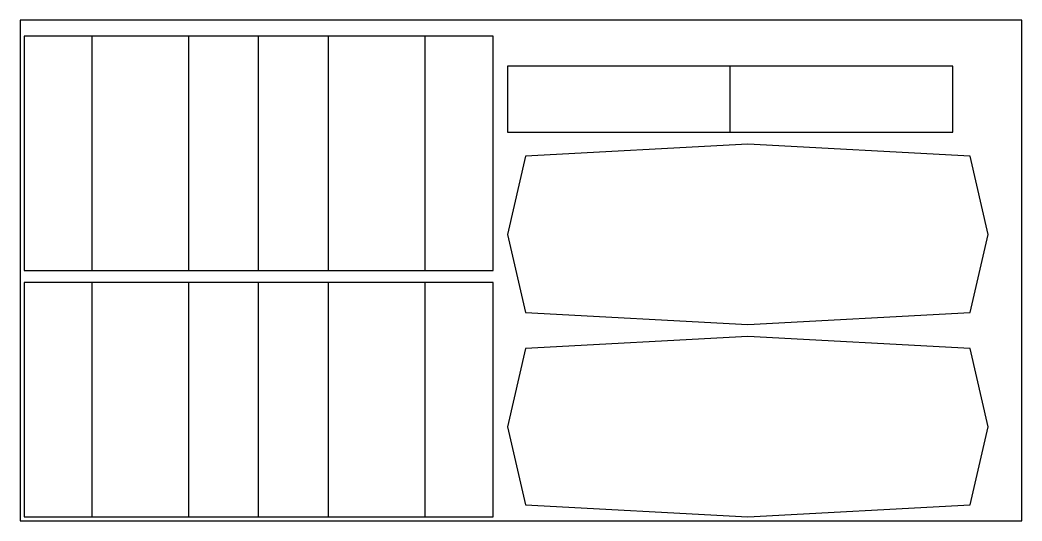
# Model space of a CAD drawing. Header units: millimetres. Extents: x 0 to 2500, y 0 to 1250.
import ezdxf

# ---------------------------------------------------------------- set-up
doc = ezdxf.new("R2010")
doc.units = ezdxf.units.MM
for name, color, linetype in [('BEND', 5, 'Continuous'), ('CUT', 7, 'Continuous'), ('SHEET', 1, 'Continuous')]:
    doc.layers.add(name, color=color, linetype=linetype)

msp = doc.modelspace()

# ---------------------------------------------------------------- linework, layer by layer
at = {"layer": 'BEND'}
for p, q in [((180, 625), (180, 1210)), ((421, 625), (421, 1210)), ((595.4, 625), (595.4, 1210)), ((769.8, 625), (769.8, 1210)), ((1010.8, 625), (1010.8, 1210)), ((1771.8, 970), (1771.8, 1135)), ((180, 10), (180, 595)), ((421, 10), (421, 595)), ((595.4, 10), (595.4, 595)), ((769.8, 10), (769.8, 595)), ((1010.8, 10), (1010.8, 595))]:
    msp.add_line(p, q, dxfattribs=at)
at = {"layer": 'CUT'}
for points in [[(10, 625), (1180.8, 625), (1180.8, 1210), (10, 1210)], [(1216, 970), (2327.6, 970), (2327.6, 1135), (1216, 1135)], [(1816, 490), (2371, 520), (2416, 715), (2371, 910), (1816, 940), (1261, 910), (1216, 715), (1261, 520)], [(10, 10), (1180.8, 10), (1180.8, 595), (10, 595)], [(1816, 10), (2371, 40), (2416, 235), (2371, 430), (1816, 460), (1261, 430), (1216, 235), (1261, 40)]]:
    msp.add_lwpolyline(points, close=True, dxfattribs=at)
at = {"layer": 'SHEET'}
msp.add_lwpolyline([(0, 0), (2500, 0), (2500, 1250), (0, 1250)], close=True, dxfattribs=at)

doc.saveas('drawing.dxf')
